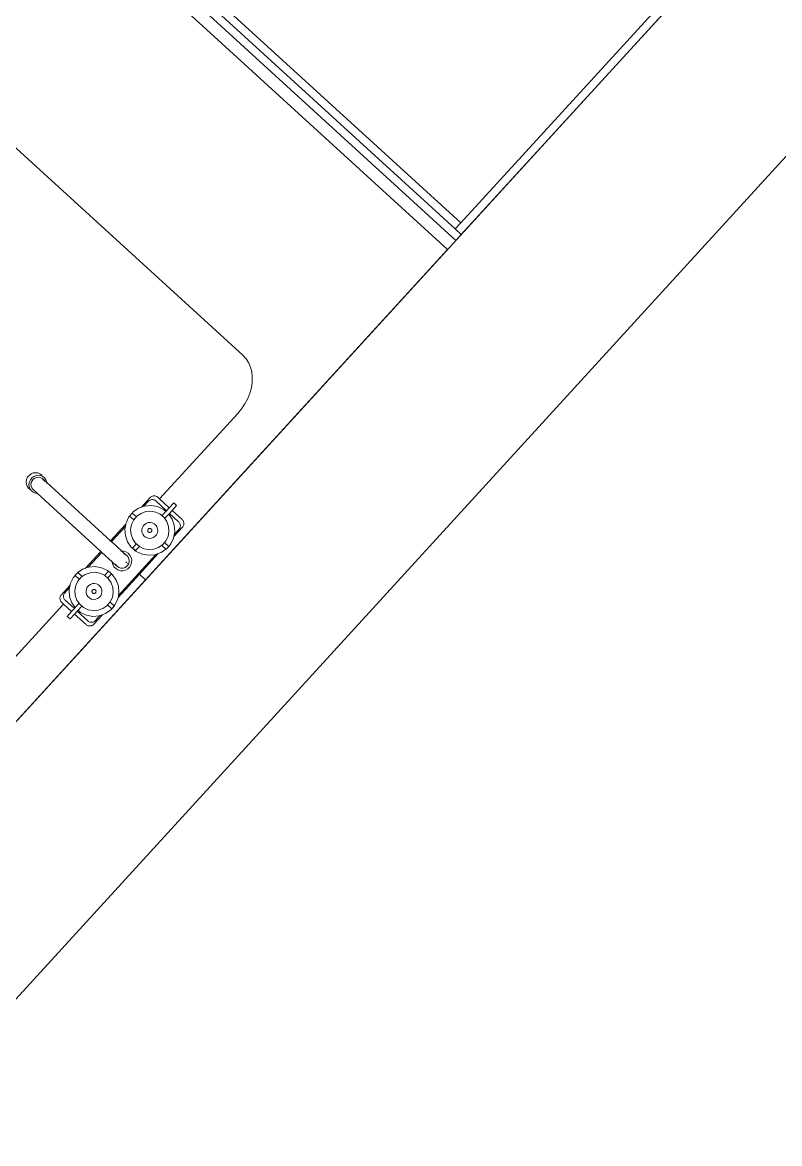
# Model space of a CAD drawing. Header units: metres. Extents: x 750 to 3116, y -341 to 1465.
# Drawn here: x 1592.49 to 1593.42, y 30.456 to 31.834 of the extents above; entities that cross this region are included whole.
import ezdxf

# ---------------------------------------------------------------- set-up
doc = ezdxf.new("R2010")
doc.units = ezdxf.units.M
doc.layers.add('Furniture', color=44, linetype='Continuous', lineweight=5)
doc.layers.add('Wall ext', color=20, linetype='Continuous', lineweight=18)

# ---------------------------------------------------------------- blocks, each defined once
blk = doc.blocks.new('coffee counter')
at = {"layer": 'Furniture'}
for p, q in [((11493470.5619, 4446058.3521), (11493470.5619, 4446057.6021)), ((11493470.6162, 4446057.8072), (11493470.6162, 4446057.6921)), ((11493470.5726, 4446057.688), (11493470.573, 4446057.6887)), ((11493470.573, 4446057.6887), (11493470.5735, 4446057.6895)), ((11493470.5735, 4446057.6895), (11493470.5741, 4446057.6901)), ((11493470.5741, 4446057.6901), (11493470.5747, 4446057.6907)), ((11493470.5747, 4446057.6907), (11493470.5755, 4446057.6912)), ((11493470.5755, 4446057.6912), (11493470.5762, 4446057.6916)), ((11493470.5762, 4446057.6916), (11493470.5771, 4446057.6919)), ((11493470.5771, 4446057.6919), (11493470.5779, 4446057.692)), ((11493470.5779, 4446057.692), (11493470.5788, 4446057.6921)), ((11493470.5788, 4446057.6921), (11493470.5979, 4446057.6921)), ((11493470.5979, 4446057.7002), (11493470.6027, 4446057.7002)), ((11493470.5979, 4446057.7002), (11493470.5979, 4446057.6921)), ((11493470.5979, 4446057.6921), (11493470.5979, 4446057.6872)), ((11493470.6027, 4446057.7002), (11493470.6027, 4446057.6921)), ((11493470.6027, 4446057.6921), (11493470.6162, 4446057.6921)), ((11493470.6027, 4446057.6872), (11493470.6027, 4446057.6921)), ((11493470.6192, 4446057.6921), (11493470.6162, 4446057.6921)), ((11493470.6201, 4446057.692), (11493470.6192, 4446057.6921)), ((11493470.6209, 4446057.6919), (11493470.6201, 4446057.692)), ((11493470.6218, 4446057.6916), (11493470.6209, 4446057.6919)), ((11493470.6226, 4446057.6912), (11493470.6218, 4446057.6916)), ((11493470.6233, 4446057.6907), (11493470.6226, 4446057.6912)), ((11493470.624, 4446057.6901), (11493470.6233, 4446057.6907)), ((11493470.6245, 4446057.6895), (11493470.624, 4446057.6901)), ((11493470.625, 4446057.6887), (11493470.6245, 4446057.6895)), ((11493470.6254, 4446057.688), (11493470.625, 4446057.6887)), ((11493470.5721, 4446057.6863), (11493470.5723, 4446057.6871)), ((11493470.5721, 4446057.6854), (11493470.5721, 4446057.6863)), ((11493470.5721, 4446057.6854), (11493470.5721, 4446057.6695)), ((11493470.5723, 4446057.6871), (11493470.5726, 4446057.688)), ((11493470.5736, 4446057.6808), (11493470.5737, 4446057.6816)), ((11493470.5736, 4446057.6808), (11493470.5736, 4446057.6724)), ((11493470.5737, 4446057.6816), (11493470.5738, 4446057.6824)), ((11493470.5738, 4446057.6824), (11493470.5741, 4446057.6832)), ((11493470.5795, 4446057.679), (11493470.574, 4446057.6732)), ((11493470.5741, 4446057.6832), (11493470.5745, 4446057.684)), ((11493470.5745, 4446057.684), (11493470.5749, 4446057.6847)), ((11493470.5749, 4446057.6847), (11493470.5755, 4446057.6853)), ((11493470.5755, 4446057.6853), (11493470.5761, 4446057.6858)), ((11493470.5761, 4446057.6858), (11493470.5768, 4446057.6863)), ((11493470.5768, 4446057.6863), (11493470.5775, 4446057.6867)), ((11493470.5775, 4446057.6867), (11493470.5783, 4446057.6869)), ((11493470.5783, 4446057.6869), (11493470.5791, 4446057.6871)), ((11493470.5791, 4446057.6871), (11493470.58, 4446057.6872)), ((11493470.5863, 4446057.6833), (11493470.5795, 4446057.679)), ((11493470.5979, 4446057.6872), (11493470.58, 4446057.6872)), ((11493470.5892, 4446057.6769), (11493470.584, 4446057.6736)), ((11493470.5939, 4446057.6856), (11493470.5863, 4446057.6833)), ((11493470.5951, 4446057.6787), (11493470.5892, 4446057.6769)), ((11493470.5979, 4446057.6858), (11493470.5939, 4446057.6856)), ((11493470.6013, 4446057.6789), (11493470.5951, 4446057.6787)), ((11493470.5979, 4446057.6872), (11493470.5979, 4446057.6858)), ((11493470.5979, 4446057.6858), (11493470.5979, 4446057.6792)), ((11493470.6073, 4446057.6775), (11493470.6013, 4446057.6789)), ((11493470.6181, 4446057.6872), (11493470.6027, 4446057.6872)), ((11493470.6027, 4446057.6872), (11493470.6027, 4446057.6857)), ((11493470.6097, 4446057.6841), (11493470.6027, 4446057.6857)), ((11493470.6027, 4446057.6857), (11493470.6027, 4446057.679)), ((11493470.6127, 4446057.6746), (11493470.6073, 4446057.6775)), ((11493470.6168, 4446057.6804), (11493470.6097, 4446057.6841)), ((11493470.6227, 4446057.6749), (11493470.6168, 4446057.6804)), ((11493470.6189, 4446057.6871), (11493470.6181, 4446057.6872)), ((11493470.6197, 4446057.6869), (11493470.6189, 4446057.6871)), ((11493470.6205, 4446057.6867), (11493470.6197, 4446057.6869)), ((11493470.6212, 4446057.6863), (11493470.6205, 4446057.6867)), ((11493470.6219, 4446057.6858), (11493470.6212, 4446057.6863)), ((11493470.6226, 4446057.6853), (11493470.6219, 4446057.6858)), ((11493470.6231, 4446057.6847), (11493470.6226, 4446057.6853)), ((11493470.6236, 4446057.684), (11493470.6231, 4446057.6847)), ((11493470.6239, 4446057.6832), (11493470.6236, 4446057.684)), ((11493470.6242, 4446057.6824), (11493470.6239, 4446057.6832)), ((11493470.6244, 4446057.6816), (11493470.6242, 4446057.6824)), ((11493470.6244, 4446057.6808), (11493470.6244, 4446057.6816)), ((11493470.6244, 4446057.6721), (11493470.6244, 4446057.6808)), ((11493470.6257, 4446057.6871), (11493470.6254, 4446057.688)), ((11493470.6259, 4446057.6863), (11493470.6257, 4446057.6871)), ((11493470.6259, 4446057.6854), (11493470.6259, 4446057.6863)), ((11493470.6259, 4446057.6697), (11493470.6259, 4446057.6854)), ((11493470.5703, 4446057.6661), (11493470.5685, 4446057.6583)), ((11493470.5721, 4446057.6695), (11493470.5703, 4446057.6661)), ((11493470.5736, 4446057.6724), (11493470.5721, 4446057.6695)), ((11493470.574, 4446057.6732), (11493470.5736, 4446057.6724)), ((11493470.5769, 4446057.6637), (11493470.5755, 4446057.6576)), ((11493470.5798, 4446057.6691), (11493470.5769, 4446057.6637)), ((11493470.584, 4446057.6736), (11493470.5798, 4446057.6691)), ((11493470.5928, 4446057.6629), (11493470.591, 4446057.6611)), ((11493470.595, 4446057.6643), (11493470.5928, 4446057.6629)), ((11493470.5974, 4446057.665), (11493470.595, 4446057.6643)), ((11493470.5999, 4446057.6651), (11493470.5974, 4446057.665)), ((11493470.6024, 4446057.6646), (11493470.5999, 4446057.6651)), ((11493470.6047, 4446057.6634), (11493470.6024, 4446057.6646)), ((11493470.6066, 4446057.6616), (11493470.6047, 4446057.6634)), ((11493470.6079, 4446057.6595), (11493470.6066, 4446057.6616)), ((11493470.6172, 4446057.6704), (11493470.6127, 4446057.6746)), ((11493470.6205, 4446057.6652), (11493470.6172, 4446057.6704)), ((11493470.6223, 4446057.6593), (11493470.6205, 4446057.6652)), ((11493470.6244, 4446057.6721), (11493470.6227, 4446057.6749)), ((11493470.6259, 4446057.6697), (11493470.6244, 4446057.6721)), ((11493470.6269, 4446057.6681), (11493470.6259, 4446057.6697)), ((11493470.6293, 4446057.6605), (11493470.6269, 4446057.6681)), ((11493470.5685, 4446057.6583), (11493470.5686, 4446057.6565)), ((11493470.5685, 4446057.6565), (11493470.5685, 4446057.6583)), ((11493470.5686, 4446057.6565), (11493470.5685, 4446057.6565)), ((11493470.5685, 4446057.6517), (11493470.5685, 4446057.6565)), ((11493470.5685, 4446057.6517), (11493470.5687, 4446057.6517)), ((11493470.5686, 4446057.6565), (11493470.5687, 4446057.6517)), ((11493470.5686, 4446057.6565), (11493470.5751, 4446057.6565)), ((11493470.5687, 4446057.6517), (11493470.5688, 4446057.6503)), ((11493470.5753, 4446057.6517), (11493470.5687, 4446057.6517)), ((11493470.5688, 4446057.6503), (11493470.5711, 4446057.6427)), ((11493470.5755, 4446057.6576), (11493470.5757, 4446057.6515)), ((11493470.5757, 4446057.6515), (11493470.5775, 4446057.6456)), ((11493470.5899, 4446057.6588), (11493470.5893, 4446057.6563)), ((11493470.5893, 4446057.6563), (11493470.5894, 4446057.6538)), ((11493470.5894, 4446057.6538), (11493470.5901, 4446057.6513)), ((11493470.591, 4446057.6611), (11493470.5899, 4446057.6588)), ((11493470.5901, 4446057.6513), (11493470.5915, 4446057.6492)), ((11493470.5915, 4446057.6492), (11493470.5933, 4446057.6474)), ((11493470.5933, 4446057.6474), (11493470.5956, 4446057.6462)), ((11493470.5965, 4446057.6558), (11493470.5967, 4446057.6564)), ((11493470.5965, 4446057.6551), (11493470.5965, 4446057.6558)), ((11493470.5966, 4446057.6545), (11493470.5965, 4446057.6551)), ((11493470.597, 4446057.6539), (11493470.5966, 4446057.6545)), ((11493470.5967, 4446057.6564), (11493470.597, 4446057.657)), ((11493470.597, 4446057.657), (11493470.5975, 4446057.6575)), ((11493470.5974, 4446057.6534), (11493470.597, 4446057.6539)), ((11493470.598, 4446057.6531), (11493470.5974, 4446057.6534)), ((11493470.5975, 4446057.6575), (11493470.5981, 4446057.6578)), ((11493470.5986, 4446057.6529), (11493470.598, 4446057.6531)), ((11493470.5981, 4446057.6578), (11493470.5988, 4446057.6579)), ((11493470.5993, 4446057.6529), (11493470.5986, 4446057.6529)), ((11493470.5988, 4446057.6579), (11493470.5994, 4446057.6579)), ((11493470.5999, 4446057.653), (11493470.5993, 4446057.6529)), ((11493470.5994, 4446057.6579), (11493470.6, 4446057.6577)), ((11493470.6005, 4446057.6533), (11493470.5999, 4446057.653)), ((11493470.6, 4446057.6577), (11493470.6006, 4446057.6574)), ((11493470.601, 4446057.6538), (11493470.6005, 4446057.6533)), ((11493470.6006, 4446057.6574), (11493470.6011, 4446057.6569)), ((11493470.6013, 4446057.6544), (11493470.601, 4446057.6538)), ((11493470.6011, 4446057.6569), (11493470.6014, 4446057.6563)), ((11493470.6015, 4446057.655), (11493470.6013, 4446057.6544)), ((11493470.6014, 4446057.6563), (11493470.6015, 4446057.6557)), ((11493470.6015, 4446057.6557), (11493470.6015, 4446057.655)), ((11493470.6031, 4446057.6465), (11493470.6052, 4446057.6479)), ((11493470.6052, 4446057.6479), (11493470.607, 4446057.6497)), ((11493470.607, 4446057.6497), (11493470.6082, 4446057.652)), ((11493470.6087, 4446057.657), (11493470.6079, 4446057.6595)), ((11493470.6082, 4446057.652), (11493470.6087, 4446057.6545)), ((11493470.6087, 4446057.6545), (11493470.6087, 4446057.657)), ((11493470.6211, 4446057.6472), (11493470.6225, 4446057.6532)), ((11493470.6225, 4446057.6532), (11493470.6223, 4446057.6593)), ((11493470.6294, 4446057.6517), (11493470.6226, 4446057.6517)), ((11493470.6228, 4446057.6565), (11493470.6294, 4446057.6565)), ((11493470.6277, 4446057.6447), (11493470.6294, 4446057.6517)), ((11493470.6294, 4446057.6565), (11493470.6293, 4446057.6605)), ((11493470.6294, 4446057.6551), (11493470.6294, 4446057.6565)), ((11493470.6296, 4446057.6565), (11493470.6294, 4446057.6565)), ((11493470.6294, 4446057.6517), (11493470.6294, 4446057.6521)), ((11493470.6296, 4446057.6517), (11493470.6294, 4446057.6517)), ((11493470.6296, 4446057.6565), (11493470.6295, 4446057.6526)), ((11493470.6295, 4446057.6526), (11493470.6296, 4446057.6517)), ((11493470.5711, 4446057.6427), (11493470.5721, 4446057.6411)), ((11493470.5721, 4446057.6411), (11493470.5721, 4446057.6021)), ((11493470.5721, 4446057.6411), (11493470.5736, 4446057.6387)), ((11493470.5736, 4446057.6387), (11493470.5736, 4446057.5708)), ((11493470.5736, 4446057.6387), (11493470.5754, 4446057.6359)), ((11493470.5754, 4446057.6359), (11493470.5812, 4446057.6304)), ((11493470.5775, 4446057.6456), (11493470.5808, 4446057.6404)), ((11493470.5808, 4446057.6404), (11493470.5853, 4446057.6362)), ((11493470.5853, 4446057.6362), (11493470.5908, 4446057.6333)), ((11493470.5956, 4446057.6462), (11493470.5981, 4446057.6457)), ((11493470.5981, 4446057.6457), (11493470.6006, 4446057.6458)), ((11493470.6006, 4446057.6458), (11493470.6031, 4446057.6465)), ((11493470.6029, 4446057.6321), (11493470.6088, 4446057.6339)), ((11493470.6088, 4446057.6339), (11493470.614, 4446057.6372)), ((11493470.614, 4446057.6372), (11493470.6182, 4446057.6417)), ((11493470.6182, 4446057.6417), (11493470.6211, 4446057.6472)), ((11493470.6185, 4446057.6318), (11493470.624, 4446057.6376)), ((11493470.624, 4446057.6376), (11493470.6244, 4446057.6384)), ((11493470.6244, 4446057.6384), (11493470.6259, 4446057.6413)), ((11493470.6244, 4446057.6135), (11493470.6244, 4446057.6384)), ((11493470.6259, 4446057.6413), (11493470.6277, 4446057.6447)), ((11493470.6259, 4446057.6135), (11493470.6259, 4446057.6413)), ((11493470.5812, 4446057.6304), (11493470.5883, 4446057.6267)), ((11493470.5883, 4446057.6267), (11493470.5961, 4446057.6249)), ((11493470.5908, 4446057.6333), (11493470.5968, 4446057.6319)), ((11493470.5961, 4446057.6249), (11493470.5979, 4446057.6249)), ((11493470.5961, 4446057.6249), (11493470.5979, 4446057.6249)), ((11493470.5968, 4446057.6319), (11493470.6029, 4446057.6321)), ((11493470.5979, 4446057.6249), (11493470.5979, 4446057.6315)), ((11493470.5979, 4446057.6249), (11493470.5979, 4446057.6249)), ((11493470.5979, 4446057.6249), (11493470.6027, 4446057.6249)), ((11493470.5995, 4446057.625), (11493470.6027, 4446057.6251)), ((11493470.6027, 4446057.6251), (11493470.6027, 4446057.6317)), ((11493470.6027, 4446057.6251), (11493470.6041, 4446057.6252)), ((11493470.6027, 4446057.6251), (11493470.6027, 4446057.6249)), ((11493470.6041, 4446057.6252), (11493470.6118, 4446057.6275)), ((11493470.6118, 4446057.6275), (11493470.6185, 4446057.6318)), ((11493470.5872, 4446057.607), (11493470.5869, 4446057.6038)), ((11493470.5882, 4446057.61), (11493470.5872, 4446057.607)), ((11493470.5899, 4446057.6126), (11493470.5882, 4446057.61)), ((11493470.5923, 4446057.6147), (11493470.5899, 4446057.6126)), ((11493470.5901, 4446057.604), (11493470.5903, 4446057.6063)), ((11493470.5903, 4446057.6063), (11493470.591, 4446057.6085)), ((11493470.591, 4446057.6085), (11493470.5923, 4446057.6105)), ((11493470.5951, 4446057.6161), (11493470.5923, 4446057.6147)), ((11493470.5923, 4446057.6105), (11493470.5941, 4446057.612)), ((11493470.5941, 4446057.612), (11493470.5962, 4446057.613)), ((11493470.5982, 4446057.6167), (11493470.5951, 4446057.6161)), ((11493470.5962, 4446057.613), (11493470.5984, 4446057.6135)), ((11493470.6014, 4446057.6165), (11493470.5982, 4446057.6167)), ((11493470.5988, 4446057.6135), (11493470.5984, 4446057.6135)), ((11493470.5988, 4446057.6135), (11493470.5989, 4446057.6134)), ((11493470.5989, 4446057.6134), (11493470.599, 4446057.6135)), ((11493470.599, 4446057.6135), (11493470.5991, 4446057.6134)), ((11493470.5991, 4446057.6134), (11493470.5993, 4446057.6135)), ((11493470.5991, 4446057.6134), (11493470.5997, 4446057.6134)), ((11493470.6072, 4446057.6135), (11493470.5993, 4446057.6135)), ((11493470.6001, 4446057.6134), (11493470.6005, 4446057.6133)), ((11493470.6008, 4446057.6133), (11493470.6011, 4446057.6132)), ((11493470.6044, 4446057.6154), (11493470.6014, 4446057.6165)), ((11493470.6014, 4446057.6131), (11493470.6016, 4446057.613)), ((11493470.6017, 4446057.613), (11493470.6023, 4446057.6128)), ((11493470.607, 4446057.6137), (11493470.6044, 4446057.6154)), ((11493470.6072, 4446057.6135), (11493470.607, 4446057.6137)), ((11493470.6073, 4446057.6133), (11493470.6072, 4446057.6135)), ((11493470.6244, 4446057.6135), (11493470.6072, 4446057.6135)), ((11493470.6244, 4446057.6135), (11493470.6259, 4446057.6135)), ((11493470.7321, 4446057.6135), (11493470.6259, 4446057.6135)), ((11493470.7321, 4446057.6135), (11493470.7339, 4446057.6148)), ((11493470.7393, 4446057.6135), (11493470.7321, 4446057.6135)), ((11493470.7339, 4446057.6148), (11493470.7366, 4446057.6157)), ((11493470.7366, 4446057.6157), (11493470.7394, 4446057.6159)), ((11493470.7414, 4446057.613), (11493470.7393, 4446057.6135)), ((11493470.7394, 4446057.6159), (11493470.741, 4446057.6156)), ((11493470.741, 4446057.6156), (11493470.7413, 4446057.6157)), ((11493470.741, 4446057.6156), (11493470.7422, 4446057.6153)), ((11493470.7413, 4446057.6157), (11493470.7441, 4446057.6159)), ((11493470.7434, 4446057.612), (11493470.7414, 4446057.613)), ((11493470.7422, 4446057.6153), (11493470.7447, 4446057.614)), ((11493470.7451, 4446057.6105), (11493470.7434, 4446057.612)), ((11493470.7441, 4446057.6159), (11493470.7469, 4446057.6153)), ((11493470.7447, 4446057.614), (11493470.7468, 4446057.6121)), ((11493470.7463, 4446057.6085), (11493470.7451, 4446057.6105)), ((11493470.747, 4446057.6063), (11493470.7463, 4446057.6085)), ((11493470.7468, 4446057.6121), (11493470.7484, 4446057.6096)), ((11493470.7469, 4446057.6153), (11493470.7494, 4446057.614)), ((11493470.7472, 4446057.604), (11493470.747, 4446057.6063)), ((11493470.7484, 4446057.6096), (11493470.7493, 4446057.6068)), ((11493470.7493, 4446057.6068), (11493470.7495, 4446057.6039)), ((11493470.7494, 4446057.614), (11493470.7515, 4446057.6121)), ((11493470.7515, 4446057.6121), (11493470.7531, 4446057.6096)), ((11493470.7531, 4446057.6096), (11493470.754, 4446057.6068)), ((11493470.754, 4446057.6068), (11493470.7542, 4446057.6039)), ((11493470.5721, 4446057.6021), (11493470.5619, 4446057.6021)), ((11493470.5619, 4446057.0521), (11493470.5619, 4446057.6021)), ((11493470.5619, 4446057.6021), (11493470.5619, 4446057.3148)), ((11493470.5721, 4446057.6021), (11493470.5721, 4446057.5679)), ((11493470.5869, 4446057.6038), (11493470.5876, 4446057.6007)), ((11493470.5876, 4446057.6007), (11493470.589, 4446057.5979)), ((11493470.589, 4446057.5979), (11493470.591, 4446057.5955)), ((11493470.5905, 4446057.6021), (11493470.5901, 4446057.604)), ((11493470.5909, 4446057.6021), (11493470.5905, 4446057.6021)), ((11493470.5906, 4446057.6018), (11493470.5905, 4446057.6021)), ((11493470.5916, 4446057.5997), (11493470.5906, 4446057.6018)), ((11493470.591, 4446057.5955), (11493470.5937, 4446057.5938)), ((11493470.5919, 4446057.6021), (11493470.5914, 4446057.6021)), ((11493470.5931, 4446057.5979), (11493470.5916, 4446057.5997)), ((11493470.5934, 4446057.6021), (11493470.5929, 4446057.6021)), ((11493470.5951, 4446057.5966), (11493470.5931, 4446057.5979)), ((11493470.5937, 4446057.5938), (11493470.5966, 4446057.5927)), ((11493470.5947, 4446057.6021), (11493470.594, 4446057.6021)), ((11493470.5973, 4446057.5959), (11493470.5951, 4446057.5966)), ((11493470.5966, 4446057.5927), (11493470.5998, 4446057.5925)), ((11493470.5973, 4446057.5959), (11493470.5973, 4446057.5959)), ((11493470.5996, 4446057.5957), (11493470.5973, 4446057.5959)), ((11493470.5999, 4446057.5957), (11493470.5996, 4446057.5957)), ((11493470.5998, 4446057.5925), (11493470.6029, 4446057.5931)), ((11493470.6019, 4446057.5962), (11493470.5999, 4446057.5957)), ((11493470.6071, 4446057.5957), (11493470.5999, 4446057.5957)), ((11493470.6034, 4446057.5969), (11493470.6019, 4446057.5962)), ((11493470.6029, 4446057.5931), (11493470.6057, 4446057.5945)), ((11493470.6057, 4446057.5945), (11493470.6071, 4446057.5957)), ((11493470.6071, 4446057.5957), (11493470.6081, 4446057.5966)), ((11493470.6244, 4446057.5957), (11493470.6071, 4446057.5957)), ((11493470.6244, 4446057.5957), (11493470.6244, 4446057.5966)), ((11493470.6244, 4446057.5705), (11493470.6244, 4446057.5957)), ((11493470.6244, 4446057.5957), (11493470.6259, 4446057.5957)), ((11493470.6259, 4446057.5957), (11493470.6259, 4446057.5966)), ((11493470.6259, 4446057.5681), (11493470.6259, 4446057.5957)), ((11493470.7321, 4446057.5957), (11493470.6259, 4446057.5957)), ((11493470.7321, 4446057.5957), (11493470.7311, 4446057.5966)), ((11493470.7327, 4446057.5952), (11493470.7321, 4446057.5957)), ((11493470.7382, 4446057.5957), (11493470.7321, 4446057.5957)), ((11493470.7353, 4446057.5939), (11493470.7327, 4446057.5952)), ((11493470.7351, 4446057.5966), (11493470.736, 4446057.5962)), ((11493470.738, 4446057.5933), (11493470.7353, 4446057.5939)), ((11493470.7364, 4446057.5961), (11493470.7358, 4446057.5966)), ((11493470.736, 4446057.5962), (11493470.7364, 4446057.5961)), ((11493470.7364, 4446057.5961), (11493470.7382, 4446057.5957)), ((11493470.7368, 4446057.596), (11493470.738, 4446057.596)), ((11493470.738, 4446057.596), (11493470.7373, 4446057.5966)), ((11493470.7385, 4446057.5958), (11493470.738, 4446057.596)), ((11493470.7408, 4446057.5935), (11493470.738, 4446057.5933)), ((11493470.7382, 4446057.5957), (11493470.7385, 4446057.5958)), ((11493470.7385, 4446057.5958), (11493470.7404, 4446057.5959)), ((11493470.7404, 4446057.5959), (11493470.7425, 4446057.5966)), ((11493470.7435, 4446057.5944), (11493470.7408, 4446057.5935)), ((11493470.7427, 4446057.5933), (11493470.7418, 4446057.5935)), ((11493470.7425, 4446057.5966), (11493470.7443, 4446057.5979)), ((11493470.7455, 4446057.5935), (11493470.7427, 4446057.5933)), ((11493470.7458, 4446057.5961), (11493470.7435, 4446057.5944)), ((11493470.7443, 4446057.5979), (11493470.7457, 4446057.5997)), ((11493470.7482, 4446057.5944), (11493470.7455, 4446057.5935)), ((11493470.7457, 4446057.5997), (11493470.7467, 4446057.6018)), ((11493470.7477, 4446057.5983), (11493470.7458, 4446057.5961)), ((11493470.7467, 4446057.6018), (11493470.7472, 4446057.604)), ((11493470.7489, 4446057.601), (11493470.7477, 4446057.5983)), ((11493470.7505, 4446057.5961), (11493470.7482, 4446057.5944)), ((11493470.7495, 4446057.6039), (11493470.7489, 4446057.601)), ((11493470.7524, 4446057.5983), (11493470.7505, 4446057.5961)), ((11493470.7536, 4446057.601), (11493470.7524, 4446057.5983)), ((11493470.7542, 4446057.6039), (11493470.7536, 4446057.601)), ((11493470.5863, 4446057.5817), (11493470.5795, 4446057.5774)), ((11493470.5939, 4446057.584), (11493470.5863, 4446057.5817)), ((11493470.5953, 4446057.5841), (11493470.5939, 4446057.584)), ((11493470.6001, 4446057.5843), (11493470.5953, 4446057.5843)), ((11493470.6001, 4446057.5843), (11493470.5953, 4446057.5841)), ((11493470.5953, 4446057.5843), (11493470.5953, 4446057.5841)), ((11493470.5953, 4446057.5841), (11493470.5953, 4446057.5775)), ((11493470.6001, 4446057.5843), (11493470.6001, 4446057.5843)), ((11493470.6019, 4446057.5843), (11493470.6001, 4446057.5843)), ((11493470.6001, 4446057.5777), (11493470.6001, 4446057.5843)), ((11493470.6019, 4446057.5843), (11493470.6001, 4446057.5843)), ((11493470.6097, 4446057.5825), (11493470.6019, 4446057.5843)), ((11493470.6168, 4446057.5788), (11493470.6097, 4446057.5825)), ((11493470.6227, 4446057.5733), (11493470.6168, 4446057.5788)), ((11493470.5721, 4446057.5679), (11493470.5703, 4446057.5645)), ((11493470.5736, 4446057.5708), (11493470.5721, 4446057.5679)), ((11493470.574, 4446057.5716), (11493470.5736, 4446057.5708)), ((11493470.5795, 4446057.5774), (11493470.574, 4446057.5716)), ((11493470.5798, 4446057.5675), (11493470.5769, 4446057.5621)), ((11493470.584, 4446057.572), (11493470.5798, 4446057.5675)), ((11493470.5892, 4446057.5753), (11493470.584, 4446057.572)), ((11493470.5951, 4446057.5771), (11493470.5892, 4446057.5753)), ((11493470.6013, 4446057.5773), (11493470.5951, 4446057.5771)), ((11493470.6073, 4446057.5759), (11493470.6013, 4446057.5773)), ((11493470.6127, 4446057.573), (11493470.6073, 4446057.5759)), ((11493470.6172, 4446057.5688), (11493470.6127, 4446057.573)), ((11493470.6205, 4446057.5636), (11493470.6172, 4446057.5688)), ((11493470.6244, 4446057.5705), (11493470.6227, 4446057.5733)), ((11493470.6259, 4446057.5681), (11493470.6244, 4446057.5705)), ((11493470.6269, 4446057.5665), (11493470.6259, 4446057.5681)), ((11493470.6293, 4446057.5589), (11493470.6269, 4446057.5665)), ((11493470.5687, 4446057.5575), (11493470.5685, 4446057.5567)), ((11493470.5685, 4446057.5567), (11493470.5685, 4446057.5575)), ((11493470.5687, 4446057.5575), (11493470.5685, 4446057.5575)), ((11493470.5685, 4446057.5567), (11493470.5686, 4446057.5527)), ((11493470.5685, 4446057.5527), (11493470.5685, 4446057.5567)), ((11493470.5685, 4446057.5527), (11493470.5686, 4446057.5527)), ((11493470.5686, 4446057.5527), (11493470.5688, 4446057.5487)), ((11493470.5686, 4446057.5527), (11493470.5752, 4446057.5527)), ((11493470.5703, 4446057.5645), (11493470.5687, 4446057.5575)), ((11493470.5754, 4446057.5575), (11493470.5687, 4446057.5575)), ((11493470.5769, 4446057.5621), (11493470.5755, 4446057.556)), ((11493470.5755, 4446057.556), (11493470.5757, 4446057.5499)), ((11493470.5899, 4446057.5572), (11493470.5893, 4446057.5547)), ((11493470.5893, 4446057.5547), (11493470.5894, 4446057.5522)), ((11493470.5894, 4446057.5522), (11493470.5901, 4446057.5497)), ((11493470.591, 4446057.5595), (11493470.5899, 4446057.5572)), ((11493470.5928, 4446057.5613), (11493470.591, 4446057.5595)), ((11493470.595, 4446057.5627), (11493470.5928, 4446057.5613)), ((11493470.5974, 4446057.5634), (11493470.595, 4446057.5627)), ((11493470.5966, 4446057.5547), (11493470.5965, 4446057.554)), ((11493470.5965, 4446057.554), (11493470.5965, 4446057.5534)), ((11493470.5965, 4446057.5534), (11493470.5967, 4446057.5527)), ((11493470.5969, 4446057.5553), (11493470.5966, 4446057.5547)), ((11493470.5967, 4446057.5527), (11493470.5971, 4446057.5522)), ((11493470.5974, 4446057.5558), (11493470.5969, 4446057.5553)), ((11493470.5971, 4446057.5522), (11493470.5975, 4446057.5517)), ((11493470.5999, 4446057.5635), (11493470.5974, 4446057.5634)), ((11493470.598, 4446057.5561), (11493470.5974, 4446057.5558)), ((11493470.5975, 4446057.5517), (11493470.5981, 4446057.5514)), ((11493470.5986, 4446057.5563), (11493470.598, 4446057.5561)), ((11493470.5981, 4446057.5514), (11493470.5988, 4446057.5513)), ((11493470.5993, 4446057.5563), (11493470.5986, 4446057.5563)), ((11493470.5988, 4446057.5513), (11493470.5994, 4446057.5513)), ((11493470.5999, 4446057.5562), (11493470.5993, 4446057.5563)), ((11493470.5994, 4446057.5513), (11493470.6001, 4446057.5515)), ((11493470.6024, 4446057.563), (11493470.5999, 4446057.5635)), ((11493470.6005, 4446057.5559), (11493470.5999, 4446057.5562)), ((11493470.6001, 4446057.5515), (11493470.6006, 4446057.5518)), ((11493470.601, 4446057.5554), (11493470.6005, 4446057.5559)), ((11493470.6006, 4446057.5518), (11493470.6011, 4446057.5523)), ((11493470.6013, 4446057.5549), (11493470.601, 4446057.5554)), ((11493470.6011, 4446057.5523), (11493470.6014, 4446057.5529)), ((11493470.6015, 4446057.5542), (11493470.6013, 4446057.5549)), ((11493470.6014, 4446057.5529), (11493470.6015, 4446057.5536)), ((11493470.6015, 4446057.5536), (11493470.6015, 4446057.5542)), ((11493470.6047, 4446057.5618), (11493470.6024, 4446057.563)), ((11493470.6066, 4446057.56), (11493470.6047, 4446057.5618)), ((11493470.6079, 4446057.5579), (11493470.6066, 4446057.56)), ((11493470.6087, 4446057.5554), (11493470.6079, 4446057.5579)), ((11493470.6082, 4446057.5504), (11493470.6087, 4446057.5529)), ((11493470.6087, 4446057.5529), (11493470.6087, 4446057.5554)), ((11493470.6223, 4446057.5577), (11493470.6205, 4446057.5636)), ((11493470.6211, 4446057.5456), (11493470.6225, 4446057.5516)), ((11493470.6225, 4446057.5516), (11493470.6223, 4446057.5577)), ((11493470.6293, 4446057.5575), (11493470.6227, 4446057.5575)), ((11493470.6229, 4446057.5527), (11493470.6295, 4446057.5527)), ((11493470.6293, 4446057.5575), (11493470.6293, 4446057.5589)), ((11493470.6295, 4446057.5527), (11493470.6293, 4446057.5575)), ((11493470.6293, 4446057.5575), (11493470.6295, 4446057.5575)), ((11493470.6295, 4446057.5509), (11493470.6295, 4446057.5527)), ((11493470.6295, 4446057.5527), (11493470.6295, 4446057.5527)), ((11493470.6295, 4446057.5527), (11493470.6295, 4446057.5509)), ((11493470.5688, 4446057.5487), (11493470.5711, 4446057.5411)), ((11493470.5711, 4446057.5411), (11493470.5721, 4446057.5395)), ((11493470.5721, 4446057.5395), (11493470.5721, 4446057.5238)), ((11493470.5721, 4446057.5395), (11493470.5736, 4446057.5371)), ((11493470.5757, 4446057.5499), (11493470.5775, 4446057.544)), ((11493470.5775, 4446057.544), (11493470.5808, 4446057.5388)), ((11493470.5808, 4446057.5388), (11493470.5853, 4446057.5346)), ((11493470.5901, 4446057.5497), (11493470.5915, 4446057.5476)), ((11493470.5915, 4446057.5476), (11493470.5933, 4446057.5458)), ((11493470.5933, 4446057.5458), (11493470.5956, 4446057.5446)), ((11493470.5956, 4446057.5446), (11493470.5981, 4446057.5441)), ((11493470.5981, 4446057.5441), (11493470.6006, 4446057.5442)), ((11493470.6006, 4446057.5442), (11493470.6031, 4446057.5449)), ((11493470.6031, 4446057.5449), (11493470.6052, 4446057.5463)), ((11493470.6052, 4446057.5463), (11493470.607, 4446057.5481)), ((11493470.607, 4446057.5481), (11493470.6082, 4446057.5504)), ((11493470.614, 4446057.5356), (11493470.6182, 4446057.5401)), ((11493470.6182, 4446057.5401), (11493470.6211, 4446057.5456)), ((11493470.6244, 4446057.5368), (11493470.6259, 4446057.5397)), ((11493470.6259, 4446057.5397), (11493470.6277, 4446057.5431)), ((11493470.6259, 4446057.5238), (11493470.6259, 4446057.5397)), ((11493470.6277, 4446057.5431), (11493470.6295, 4446057.5509)), ((11493470.5721, 4446057.5238), (11493470.5721, 4446057.523)), ((11493470.5736, 4446057.5371), (11493470.5736, 4446057.5284)), ((11493470.5736, 4446057.5371), (11493470.5754, 4446057.5343)), ((11493470.5736, 4446057.5284), (11493470.5737, 4446057.5276)), ((11493470.5737, 4446057.5276), (11493470.5738, 4446057.5268)), ((11493470.5738, 4446057.5268), (11493470.5741, 4446057.526)), ((11493470.5741, 4446057.526), (11493470.5745, 4446057.5252)), ((11493470.5745, 4446057.5252), (11493470.5749, 4446057.5245)), ((11493470.5749, 4446057.5245), (11493470.5755, 4446057.5239)), ((11493470.5754, 4446057.5343), (11493470.5812, 4446057.5288)), ((11493470.5755, 4446057.5239), (11493470.5761, 4446057.5234)), ((11493470.5812, 4446057.5288), (11493470.5883, 4446057.5251)), ((11493470.5853, 4446057.5346), (11493470.5908, 4446057.5317)), ((11493470.5883, 4446057.5251), (11493470.5953, 4446057.5235)), ((11493470.5908, 4446057.5317), (11493470.5968, 4446057.5303)), ((11493470.5953, 4446057.5235), (11493470.5953, 4446057.5302)), ((11493470.5953, 4446057.5221), (11493470.5953, 4446057.5235)), ((11493470.5968, 4446057.5303), (11493470.6029, 4446057.5305)), ((11493470.6001, 4446057.5234), (11493470.6001, 4446057.53)), ((11493470.6001, 4446057.5234), (11493470.6041, 4446057.5236)), ((11493470.6001, 4446057.5221), (11493470.6001, 4446057.5234)), ((11493470.6029, 4446057.5305), (11493470.6088, 4446057.5323)), ((11493470.6041, 4446057.5236), (11493470.6118, 4446057.5259)), ((11493470.6088, 4446057.5323), (11493470.614, 4446057.5356)), ((11493470.6118, 4446057.5259), (11493470.6185, 4446057.5302)), ((11493470.6185, 4446057.5302), (11493470.624, 4446057.536)), ((11493470.6226, 4446057.5239), (11493470.6219, 4446057.5234)), ((11493470.6231, 4446057.5245), (11493470.6226, 4446057.5239)), ((11493470.6236, 4446057.5252), (11493470.6231, 4446057.5245)), ((11493470.6239, 4446057.526), (11493470.6236, 4446057.5252)), ((11493470.6242, 4446057.5268), (11493470.6239, 4446057.526)), ((11493470.624, 4446057.536), (11493470.6244, 4446057.5368)), ((11493470.6244, 4446057.5276), (11493470.6242, 4446057.5268)), ((11493470.6244, 4446057.5284), (11493470.6244, 4446057.5368)), ((11493470.6244, 4446057.5284), (11493470.6244, 4446057.5276)), ((11493470.6259, 4446057.5238), (11493470.6259, 4446057.523)), ((11493470.5721, 4446057.523), (11493470.5723, 4446057.5221)), ((11493470.5723, 4446057.5221), (11493470.5726, 4446057.5213)), ((11493470.5726, 4446057.5213), (11493470.573, 4446057.5205)), ((11493470.573, 4446057.5205), (11493470.5735, 4446057.5197)), ((11493470.5735, 4446057.5197), (11493470.5741, 4446057.5191)), ((11493470.5741, 4446057.5191), (11493470.5747, 4446057.5185)), ((11493470.5747, 4446057.5185), (11493470.5755, 4446057.518)), ((11493470.5755, 4446057.518), (11493470.5762, 4446057.5176)), ((11493470.5761, 4446057.5234), (11493470.5768, 4446057.5229)), ((11493470.5762, 4446057.5176), (11493470.5771, 4446057.5173)), ((11493470.5768, 4446057.5229), (11493470.5775, 4446057.5225)), ((11493470.5771, 4446057.5173), (11493470.5779, 4446057.5172)), ((11493470.5775, 4446057.5225), (11493470.5783, 4446057.5223)), ((11493470.5779, 4446057.5172), (11493470.5788, 4446057.5171)), ((11493470.5783, 4446057.5223), (11493470.5791, 4446057.5221)), ((11493470.5788, 4446057.5171), (11493470.5953, 4446057.5171)), ((11493470.5791, 4446057.5221), (11493470.58, 4446057.5221)), ((11493470.58, 4446057.5221), (11493470.5953, 4446057.5221)), ((11493470.5953, 4446057.5171), (11493470.5953, 4446057.5221)), ((11493470.5953, 4446057.5171), (11493470.5953, 4446057.509)), ((11493470.6001, 4446057.5221), (11493470.6181, 4446057.5221)), ((11493470.6001, 4446057.5171), (11493470.6001, 4446057.5221)), ((11493470.6001, 4446057.5171), (11493470.6162, 4446057.5171)), ((11493470.6001, 4446057.509), (11493470.6001, 4446057.5171)), ((11493470.6162, 4446057.5171), (11493470.6162, 4446057.3749)), ((11493470.6162, 4446057.5171), (11493470.6192, 4446057.5171)), ((11493470.6189, 4446057.5221), (11493470.6181, 4446057.5221)), ((11493470.6197, 4446057.5223), (11493470.6189, 4446057.5221)), ((11493470.6201, 4446057.5172), (11493470.6192, 4446057.5171)), ((11493470.6205, 4446057.5225), (11493470.6197, 4446057.5223)), ((11493470.6209, 4446057.5173), (11493470.6201, 4446057.5172)), ((11493470.6212, 4446057.5229), (11493470.6205, 4446057.5225)), ((11493470.6218, 4446057.5176), (11493470.6209, 4446057.5173)), ((11493470.6219, 4446057.5234), (11493470.6212, 4446057.5229)), ((11493470.6226, 4446057.518), (11493470.6218, 4446057.5176)), ((11493470.6233, 4446057.5185), (11493470.6226, 4446057.518)), ((11493470.624, 4446057.5191), (11493470.6233, 4446057.5185)), ((11493470.6245, 4446057.5197), (11493470.624, 4446057.5191)), ((11493470.625, 4446057.5205), (11493470.6245, 4446057.5197)), ((11493470.6254, 4446057.5213), (11493470.625, 4446057.5205)), ((11493470.6257, 4446057.5221), (11493470.6254, 4446057.5213)), ((11493470.6259, 4446057.523), (11493470.6257, 4446057.5221)), ((11493470.6001, 4446057.509), (11493470.5953, 4446057.509)), ((11493470.6165, 4446057.3674), (11493470.6162, 4446057.3749)), ((11493470.6177, 4446057.3601), (11493470.6165, 4446057.3674)), ((11493470.6195, 4446057.353), (11493470.6177, 4446057.3601)), ((11493470.622, 4446057.3463), (11493470.6195, 4446057.353)), ((11493470.6252, 4446057.3401), (11493470.622, 4446057.3463)), ((11493470.629, 4446057.3345), (11493470.6252, 4446057.3401)), ((11493470.6333, 4446057.3296), (11493470.629, 4446057.3345)), ((11493470.638, 4446057.3254), (11493470.6333, 4446057.3296)), ((11493470.6431, 4446057.3221), (11493470.638, 4446057.3254)), ((11493470.6485, 4446057.3197), (11493470.6431, 4446057.3221)), ((11493470.6541, 4446057.3183), (11493470.6485, 4446057.3197)), ((11493470.6598, 4446057.3178), (11493470.6541, 4446057.3183)), ((11493470.6598, 4446057.3178), (11493471.0426, 4446057.3178)), ((11493470.5619, 4446057.0521), (11493471.1619, 4446057.0521)), ((11493470.5619, 4446057.0271), (11493470.5619, 4446057.0371)), ((11493471.1619, 4446057.0371), (11493470.5619, 4446057.0371)), ((11493470.5619, 4446057.0271), (11493470.5719, 4446057.0271)), ((11493470.5619, 4446056.4736), (11493470.5619, 4446057.0271)), ((11493471.1619, 4446057.0271), (11493470.5719, 4446057.0271)), ((11493470.5719, 4446057.0171), (11493470.5719, 4446057.0271)), ((11493470.5719, 4446057.0171), (11493470.5719, 4446056.6371)), ((11493471.7519, 4446057.0171), (11493470.5719, 4446057.0171))]:
    blk.add_line(p, q, dxfattribs=at)

msp = doc.modelspace()

# ---------------------------------------------------------------- linework, layer by layer
at = {"layer": 'Wall ext', "color": 252, "true_color": 0x939598}
msp.add_line((1589.6148, 27.4959), (1593.9376, 32.227), dxfattribs=at)
msp.add_lwpolyline([(1589.445, 27.651), (1593.7678, 32.3821)], dxfattribs=at)

# ---------------------------------------------------------------- block references
at = {"layer": 'Furniture', "color": 252, "true_color": 0x939598, "rotation": 137.5821482974369}
msp.add_blockref('coffee counter', (11485602.3153, -4470406.8125), dxfattribs=at)

doc.saveas('drawing.dxf')
